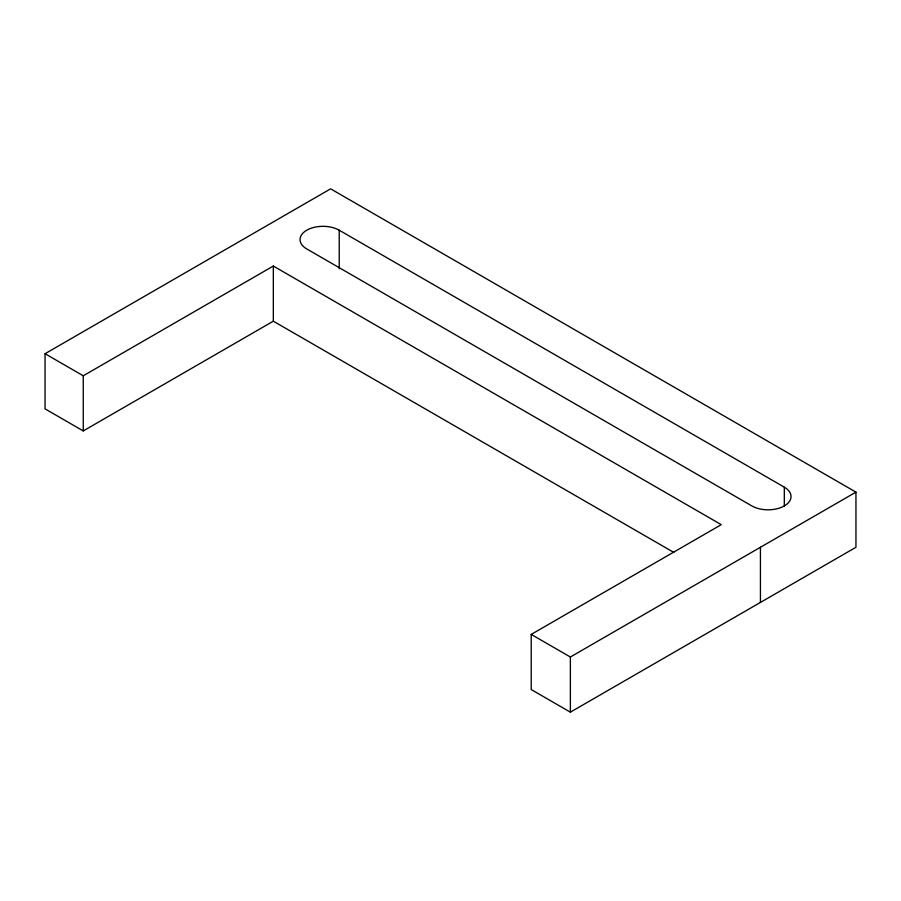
<?xml version="1.0" encoding="UTF-8"?>
<svg xmlns="http://www.w3.org/2000/svg" width="901" height="901" viewBox="0 0 901 901"><rect width="100%" height="100%" fill="white"/><g stroke="black" fill="none" stroke-linecap="round" stroke-linejoin="round"><path stroke-width="1.35" d="M45.05 353.721L330.633 188.838L855.95 492.137L855.95 547.279L570.367 712.162L531.207 689.547L531.207 634.405L721.273 524.664L273.33 266.043L83.252 375.785L45.05 353.721L45.05 408.863L83.252 430.926L273.33 321.184L673.802 552.403M531.207 634.405L570.367 657.009L855.95 492.137M784.32 487.171A22.964 13.256 0 0 1 784.32 505.923A22.964 13.256 0 0 1 751.839 505.923L306.757 248.946A22.964 13.256 0 0 1 306.757 230.206A22.964 13.256 0 0 1 339.226 230.206L784.32 487.171L784.32 506.475M760.433 547.279L760.433 602.42M570.367 657.009L570.367 712.162M339.226 230.206L339.226 268.802M273.33 266.043L273.33 321.184M83.252 375.785L83.252 430.926"/></g></svg>
